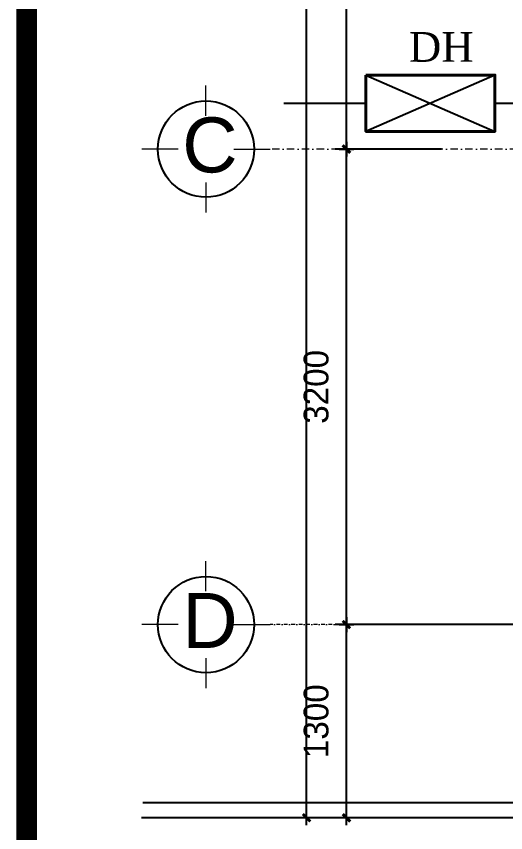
# Model space of a CAD drawing. Header units: millimetres. Extents: x 615730 to 2792744, y 139412 to 597571.
# Drawn here: x 687663 to 690959, y 266488 to 271981 of the extents above; entities that cross this region are included whole.
import ezdxf
from ezdxf.enums import TextEntityAlignment as Align

# ---------------------------------------------------------------- set-up
doc = ezdxf.new("R2010")
doc.units = ezdxf.units.MM
doc.header["$MEASUREMENT"] = 0
doc.header["$PDMODE"] = 34
doc.linetypes.add('DASHDOT', pattern=[1, 0.5, -0.25, 0, -0.25])
doc.linetypes.add('HIDDEN2', pattern=[0.1875, 0.125, -0.0625])
doc.layers.get('0').update_dxf_attribs({"lineweight": 5})
for name, color, linetype, lineweight in [('0.1(9)', 9, 'Continuous', 13), ('CAT', 11, 'Continuous', 40), ('net dut', 6, 'DASHDOT', 40), ('TIM TRUC', 149, 'DASHDOT', 9)]:
    doc.layers.add(name, color=color, linetype=linetype, lineweight=lineweight)
for name, color, linetype in [('H', 252, 'Continuous'), ('netthay', 3, 'Continuous'), ('TEXT', 2, 'Continuous'), ('VL', 155, 'Continuous')]:
    doc.layers.add(name, color=color, linetype=linetype)
doc.styles.add('H280', font='', dxfattribs={"height": 200})
doc.styles.add('KT OZON', font='', dxfattribs={"height": 200})
doc.styles.add('M', font='')
doc.styles.add('VNI-AVO', font='vni-roms.shx')
doc.styles.get('H280').set_extended_font_data('VNI-Avo')
doc.styles.get('KT OZON').set_extended_font_data('VNI-Helve')
doc.styles.get('M').set_extended_font_data('.VnTimeH')
doc.dimstyles.new('1-50b', dxfattribs={"dimtxt": 167, "dimasz": 50, "dimexe": 75, "dimexo": 150, "dimgap": 120, "dimtad": 1, "dimdec": 0, "dimzin": 12, "dimtxsty": 'VNI-AVO', "dimblk": ']', "dimcen": 0, "dimdle": 50, "dimclrd": 252, "dimclre": 252, "dimclrt": 2, "dimadec": 0, "dimazin": 0, "dimtfac": 1, "dimtdec": 0, "dimtix": 1, "dimtmove": 2, "dimatfit": 0, "dimldrblk": 'OPEN90', "dimfxl": 1, "dimlwd": -1, "dimlwe": -1, "dimarcsym": 0})

# ---------------------------------------------------------------- blocks, each defined once
blk = doc.blocks.new('TRUC 1')
at = {"ltscale": 50}
blk.add_circle((0, -9525), 8572.5, dxfattribs=at)
at = {"layer": '0.1(9)', "ltscale": 50}
for p, q in [((0, -3572.449091676297), (0, 1781.628722136456)), ((-4942.350062641245, -9525), (-11426.90153592487, -9525)), ((4942.350062638288, -9525), (11426.90153592192, -9525)), ((0, -15477.5509083237), (0, -20831.62872213645))]:
    blk.add_line(p, q, dxfattribs=at)
at = {"layer": 'TEXT', "ltscale": 50, "style": 'H280'}
blk.add_attdef('1', text='', height=10477.5, dxfattribs=at).set_placement((-214.3125, -4891.621226299542), align=Align.CENTER)
blk = doc.blocks.new(']')
for p, q in [((1, 0), (-1, 0)), ((0, 1), (0, -1))]:
    blk.add_line(p, q)
at = {"color": 9, "const_width": 0.4}
blk.add_lwpolyline([(-0.5091168824583292, -0.5091168824583292), (0.5091168824583292, 0.5091168824583292)], dxfattribs=at)
blk = doc.blocks.new('*D1427')
at = {"layer": 'DEFPOINTS', "color": 0, "ltscale": 10, "transparency": 16777216}
for p in [(689886.4222165218, 267887.8812736627), (691696.2318616355, 267887.8812736627), (691696.2318616356, 266587.8812736625, -12.15966503069238)]:
    blk.add_point(p, dxfattribs=at)
at = {"layer": 'VL', "color": 252, "ltscale": 10, "transparency": 16777216}
for p, q in [((691546.2318616355, 267887.8812736627), (689811.4222165218, 267887.8812736627)), ((689886.4222165218, 266637.8812736625), (689886.4222165218, 267837.8812736627)), ((691546.2318616356, 266587.8812736625), (689811.4222165218, 266587.8812736625))]:
    blk.add_line(p, q, dxfattribs=at)
at = {"layer": 'VL', "color": 252, "ltscale": 10, "transparency": 16777216, "xscale": 50, "yscale": 50, "zscale": 50}
for p, rotation in [((689886.4222165218, 267887.8812736627), 90), ((689886.4222165218, 266587.8812736625), 270)]:
    blk.add_blockref(']', p, dxfattribs=dict(at, rotation=rotation))
at = {"layer": 'VL', "color": 2, "ltscale": 10, "transparency": 16777216, "insert": (689682.9222165217, 267237.8812736627), "char_height": 167, "attachment_point": 5, "rotation": 90, "style": 'VNI-AVO'}
blk.add_mtext('1300', dxfattribs=at)
blk = doc.blocks.new('_Open90')
at = {"color": 0, "linetype": 'ByBlock', "lineweight": -2}
for p, q in [((0, 0), (-1, 0)), ((-0.5, 0.5), (0, 0)), ((0, 0), (-0.5, -0.5))]:
    blk.add_line(p, q, dxfattribs=at)
blk = doc.blocks.new('*D1428')
at = {"layer": 'DEFPOINTS', "color": 0, "ltscale": 10, "transparency": 16777216}
for p in [(689886.4222165218, 271087.8812736625), (690675.9284071776, 271087.8812736625, -2.689669226457332), (691696.2318616355, 267887.8812736627)]:
    blk.add_point(p, dxfattribs=at)
at = {"layer": 'VL', "color": 252, "ltscale": 10, "transparency": 16777216}
for p, q in [((690525.9284071776, 271087.8812736625), (689811.4222165218, 271087.8812736625)), ((689886.4222165218, 267937.8812736627), (689886.4222165218, 271037.8812736625)), ((691546.2318616355, 267887.8812736627), (689811.4222165218, 267887.8812736627))]:
    blk.add_line(p, q, dxfattribs=at)
at = {"layer": 'VL', "color": 252, "ltscale": 10, "transparency": 16777216, "xscale": 50, "yscale": 50, "zscale": 50}
for p, rotation in [((689886.4222165218, 271087.8812736625), 90), ((689886.4222165218, 267887.8812736627), 270)]:
    blk.add_blockref(']', p, dxfattribs=dict(at, rotation=rotation))
at = {"layer": 'VL', "color": 2, "ltscale": 10, "transparency": 16777216, "insert": (689682.9222165217, 269487.8812736627), "char_height": 167, "attachment_point": 5, "rotation": 90, "style": 'VNI-AVO'}
blk.add_mtext('3200', dxfattribs=at)
blk = doc.blocks.new('*D1429')
at = {"layer": 'DEFPOINTS', "color": 0, "ltscale": 10, "transparency": 16777216}
for p in [(689886.4222165218, 275087.88090542), (690567.9679226131, 275087.88090542), (690675.9284071776, 271087.8812736625, -2.689669226457332)]:
    blk.add_point(p, dxfattribs=at)
at = {"layer": 'VL', "color": 252, "ltscale": 10, "transparency": 16777216}
for p, q in [((690417.9679226131, 275087.88090542), (689811.4222165218, 275087.88090542)), ((689886.4222165218, 271137.8812736625), (689886.4222165218, 275037.88090542)), ((690525.9284071776, 271087.8812736625), (689811.4222165218, 271087.8812736625))]:
    blk.add_line(p, q, dxfattribs=at)
at = {"layer": 'VL', "color": 252, "ltscale": 10, "transparency": 16777216, "xscale": 50, "yscale": 50, "zscale": 50}
for p, rotation in [((689886.4222165218, 275087.88090542), 90), ((689886.4222165218, 271087.8812736625), 270)]:
    blk.add_blockref(']', p, dxfattribs=dict(at, rotation=rotation))
at = {"layer": 'VL', "color": 2, "ltscale": 10, "transparency": 16777216, "insert": (689682.9222165217, 273087.8810895414), "char_height": 167, "attachment_point": 5, "rotation": 90, "style": 'VNI-AVO'}
blk.add_mtext('4000', dxfattribs=at)
blk = doc.blocks.new('*D1433')
at = {"layer": 'DEFPOINTS', "color": 0, "ltscale": 10, "transparency": 16777216}
for p in [(689617.9453772819, 278087.8812736625), (690067.2185354814, 278087.8812736625), (690067.2185354814, 266587.8812736625)]:
    blk.add_point(p, dxfattribs=at)
at = {"layer": 'VL', "color": 252, "ltscale": 10, "transparency": 16777216}
for p, q in [((689917.2185354814, 278087.8812736625), (689542.9453772819, 278087.8812736625)), ((689617.9453772819, 266637.8812736625), (689617.9453772819, 278037.8812736625)), ((689917.2185354814, 266587.8812736625), (689542.9453772819, 266587.8812736625))]:
    blk.add_line(p, q, dxfattribs=at)
at = {"layer": 'VL', "color": 252, "ltscale": 10, "transparency": 16777216, "xscale": 50, "yscale": 50, "zscale": 50}
for p, rotation in [((689617.9453772819, 278087.8812736625), 90), ((689617.9453772819, 266587.8812736625), 270)]:
    blk.add_blockref(']', p, dxfattribs=dict(at, rotation=rotation))
at = {"layer": 'VL', "color": 2, "ltscale": 10, "transparency": 16777216, "insert": (689414.4453772818, 272337.8812736626), "char_height": 167, "attachment_point": 5, "rotation": 90, "style": 'VNI-AVO'}
blk.add_mtext('11500', dxfattribs=at)

msp = doc.modelspace()

# ---------------------------------------------------------------- linework, layer by layer
at = {"layer": 'CAT', "elevation": 126.8512448647889}
msp.add_lwpolyline([(690017.1410144208, 271586.0277280376), (690886.5688079213, 271586.0277280376), (690886.5688079211, 271206.4462643717), (690017.1410144209, 271206.4462643717)], close=True, dxfattribs=at)
at = {"layer": 'H'}
for p, q in [((690017.1410144208, 271586.0277280376, 126.8512448647889), (690886.5688079211, 271206.4462643717, 126.8512448647889)), ((690886.5688079213, 271586.0277280376, 126.8512448647889), (690017.1410144209, 271206.4462643717, 126.8512448647889))]:
    msp.add_line(p, q, dxfattribs=at)
at = {"layer": 'H', "const_width": 138.24}
msp.add_lwpolyline([(687731.8573820629, 261996.9395407048), (714734.737382063, 261996.9395407048), (714734.737382063, 280981.8995407048), (687731.8573820629, 280981.8995407048)], close=True, dxfattribs=at)
at = {"layer": 'net dut', "linetype": 'HIDDEN2', "ltscale": 400, "const_width": 12.13065270116203, "elevation": 126.8512448647889}
for points in [[(689463.1270686424, 271396.2369962047), (690017.1410144208, 271396.2369962047)], [(690886.5688079213, 271396.2369962047), (694283.7819938565, 271396.2369962047), (694283.7819938565, 270977.5046540928), (698490.6961300307, 270977.5046540929), (698490.6961300307, 270612.383837198)]]:
    msp.add_lwpolyline(points, dxfattribs=at)
at = {"layer": 'TIM TRUC', "ltscale": 100}
msp.add_line((694039.6582782551, 271087.8812736627, -13.1487551352111), (689372.0079853775, 271087.8812736624), dxfattribs=at)
at = {"layer": 'TIM TRUC', "ltscale": 50}
msp.add_line((692846.641871785, 267887.881273663), (689372.0079853776, 267887.8812736624), dxfattribs=at)
at = {"layer": 'VL', "ltscale": 10}
for p, q in [((695146.6418717849, 266687.8812736624), (688513.9453851363, 266687.8812736624)), ((695146.6418717849, 266587.8812736625), (688505.4809548293, 266587.8812736625))]:
    msp.add_line(p, q, dxfattribs=at)

# ---------------------------------------------------------------- block references
at = {"layer": 'netthay', "lineweight": -2, "ltscale": 10}
ref = msp.add_blockref('TRUC 1', (688940.2827308608, 270728.012673185), dxfattribs=dict(at, xscale=0.03778148023411632, yscale=0.03778148023411632, zscale=0.03778148023411632, rotation=180))
ref.add_attrib('1', 'C', dxfattribs={"layer": 'TEXT', "color": 3, "ltscale": 50, "height": 370.15056, "style": 'KT OZON'}).set_placement((688966.9388553634, 270930.9825103763), align=Align.CENTER)
ref = msp.add_blockref('TRUC 1', (688940.2827308609, 267528.012673185), dxfattribs=dict(at, xscale=0.03778148023411632, yscale=0.03778148023411632, zscale=0.03778148023411632, rotation=180))
ref.add_attrib('1', 'D', dxfattribs={"layer": 'TEXT', "color": 3, "ltscale": 50, "height": 370.15056, "style": 'KT OZON'}).set_placement((688966.9388553635, 267730.9825103763), align=Align.CENTER)

# ---------------------------------------------------------------- texts
at = {"layer": 'CAT', "insert": (690306.9082414807, 271875.3489495317, 126.8512448647889), "char_height": 200, "width": 10720.04682613324, "attachment_point": 1, "style": 'M'}
msp.add_mtext('{\\H1x;dh}', dxfattribs=at)

# ---------------------------------------------------------------- dimensions: what is measured, and where the dimension line sits
at = {"layer": 'VL', "ltscale": 10}
for base, p1, p2, picture, middle in [((689617.9453772819, 278087.8812736625), (690067.2185354814, 266587.8812736625), (690067.2185354814, 278087.8812736625), '*D1433', (689414.4453772818, 272337.8812736626)), ((689886.4222165218, 275087.88090542), (690675.9284071776, 271087.8812736625, -2.689669226457332), (690567.9679226131, 275087.88090542), '*D1429', (689682.9222165217, 273087.8810895414)), ((689886.4222165218, 271087.8812736625), (691696.2318616355, 267887.8812736627), (690675.9284071776, 271087.8812736625, -2.689669226457332), '*D1428', (689682.9222165217, 269487.8812736627)), ((689886.4222165218, 267887.8812736627), (691696.2318616356, 266587.8812736625, -12.15966503069238), (691696.2318616355, 267887.8812736627), '*D1427', (689682.9222165217, 267237.8812736627))]:
    dim = msp.add_linear_dim(base=base, p1=p1, p2=p2, angle=90, dimstyle='1-50b', override={"dimfxl": 150, "dimarcsym": 1}, dxfattribs=at)
    dim.commit()
    dim.dimension.update_dxf_attribs({"geometry": picture, "text_midpoint": middle})

doc.saveas('drawing.dxf')
